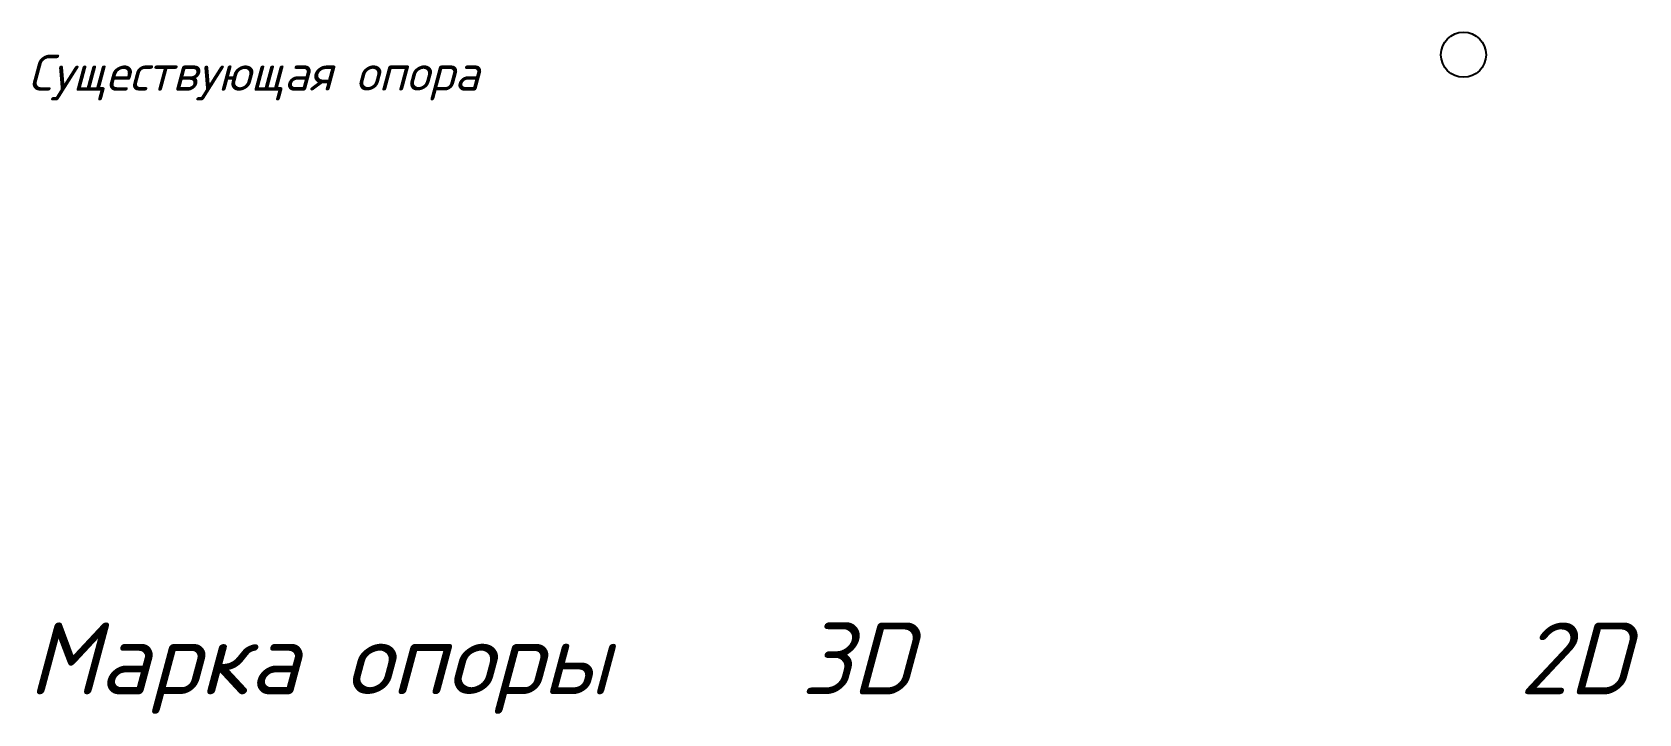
# Model space of a CAD drawing. Header units: metres. Extents: x -4971 to 6222, y -5636 to -891.
import ezdxf

# ---------------------------------------------------------------- set-up
doc = ezdxf.new("R2010")
doc.units = ezdxf.units.M
doc.styles.add('ASML', font='isocpeui.ttf')

# ---------------------------------------------------------------- blocks, each defined once
blk = doc.blocks.new('bf240817-e969-4dc3-8bba-0e596a9d2023_3')
blk.add_circle((0, 0), 157)

msp = doc.modelspace()

# ---------------------------------------------------------------- block references
msp.add_blockref('bf240817-e969-4dc3-8bba-0e596a9d2023_3', (5000, -1048))

# ---------------------------------------------------------------- texts
at = {"attachment_point": 1, "style": 'ASML'}
for s, width, heights, insert, char_height in [('Существующая опора', 3779.74, [696], (-5000, -1048), 250), ('Марка опоры', 4918.29, [0], (-5000, -5000), 500), ('\\pxqc;3D', 1549.01, [332], (0, -5000), 500), ('\\pxqc;2D', 1549.01, [332], (5000, -5000), 500)]:
    msp.add_mtext_dynamic_manual_height_columns(s, width=width, gutter_width=1, heights=heights, dxfattribs=dict(at, insert=insert, char_height=char_height))

doc.saveas('drawing.dxf')
